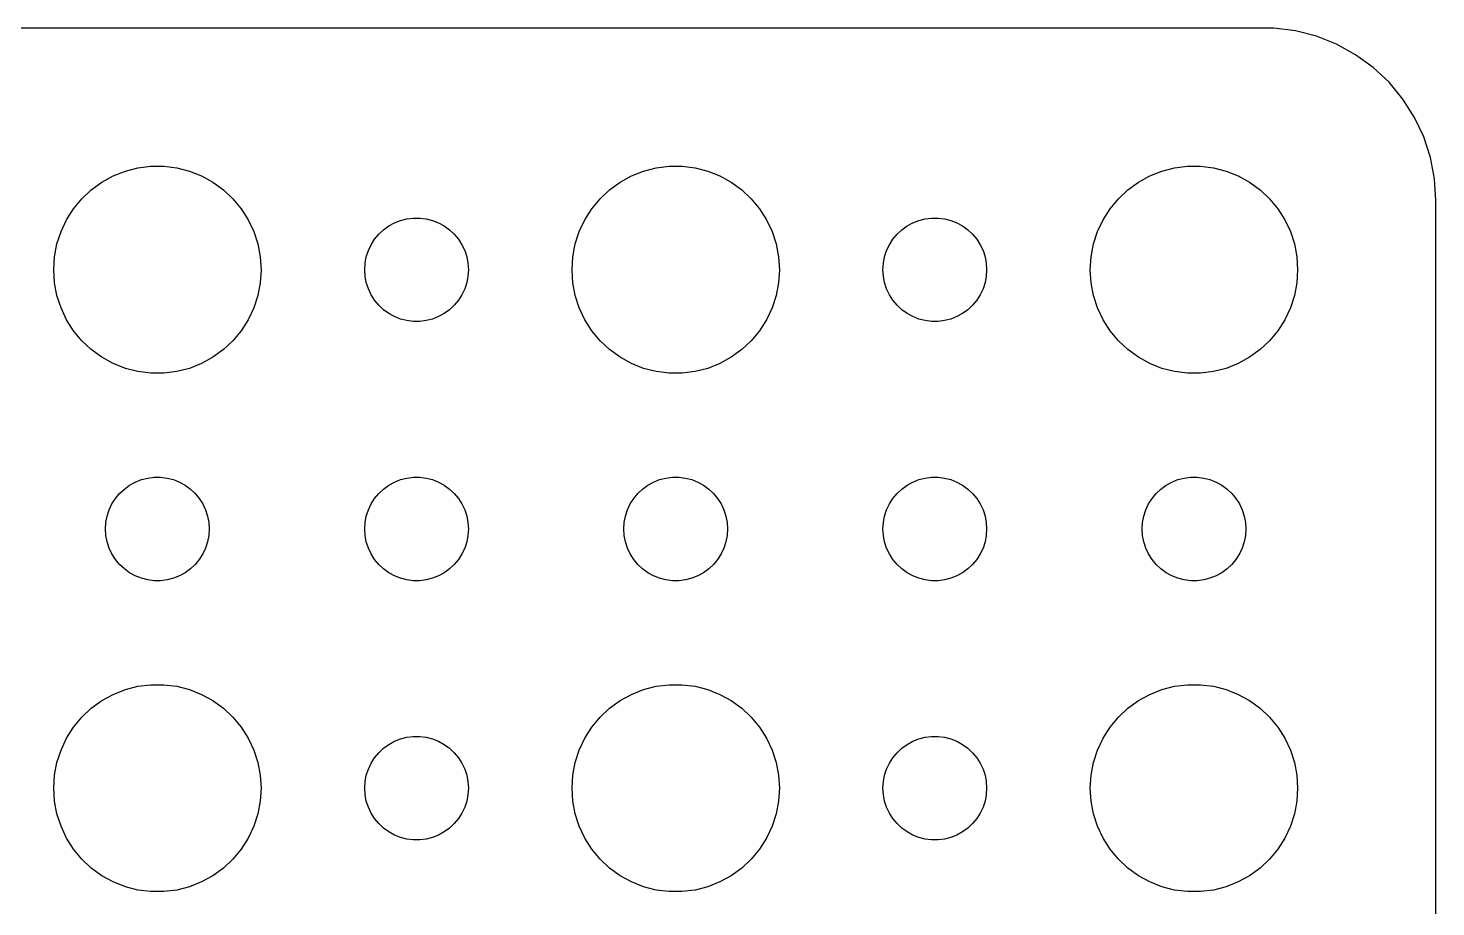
# Model space of a CAD drawing. Header units: metres. Extents: x -37 to 37, y 248 to 508.
# Drawn here: x -3.74 to 37, y 482.57 to 507.99 of the extents above; entities that cross this region are included whole.
import ezdxf

# ---------------------------------------------------------------- set-up
doc = ezdxf.new("R2010")
doc.units = ezdxf.units.M

msp = doc.modelspace()

# ---------------------------------------------------------------- linework, layer by layer
for p, q in [((32.3139, 507.99), (-32.3139, 507.99)), ((32.9369, 507.911), (32.3139, 507.99)), ((33.5451, 507.755), (32.9369, 507.911)), ((34.1289, 507.524), (33.5451, 507.755)), ((34.6791, 507.222), (34.1289, 507.524)), ((35.1871, 506.853), (34.6791, 507.222)), ((35.6448, 506.423), (35.1871, 506.853)), ((36.0451, 505.939), (35.6448, 506.423)), ((36.3815, 505.409), (36.0451, 505.939)), ((36.6489, 504.841), (36.3815, 505.409)), ((36.8429, 504.243), (36.6489, 504.841)), ((-0.56213, 503.947), (-0.18837, 503.994)), ((-0.18837, 503.994), (0.18837, 503.994)), ((0.18837, 503.994), (0.56213, 503.947)), ((14.4379, 503.947), (14.8116, 503.994)), ((14.8116, 503.994), (15.1884, 503.994)), ((15.1884, 503.994), (15.5621, 503.947)), ((29.4379, 503.947), (29.8116, 503.994)), ((29.8116, 503.994), (30.1884, 503.994)), ((30.1884, 503.994), (30.5621, 503.947)), ((36.9606, 503.627), (36.8429, 504.243)), ((-1.60747, 503.533), (-1.27733, 503.714)), ((-1.27733, 503.714), (-0.92705, 503.853)), ((-0.92705, 503.853), (-0.56213, 503.947)), ((0.56213, 503.947), (0.92705, 503.853)), ((0.92705, 503.853), (1.27733, 503.714)), ((1.27733, 503.714), (1.60747, 503.533)), ((13.3925, 503.533), (13.7227, 503.714)), ((13.7227, 503.714), (14.0729, 503.853)), ((14.0729, 503.853), (14.4379, 503.947)), ((15.5621, 503.947), (15.927, 503.853)), ((15.927, 503.853), (16.2773, 503.714)), ((16.2773, 503.714), (16.6075, 503.533)), ((28.3925, 503.533), (28.7227, 503.714)), ((28.7227, 503.714), (29.0729, 503.853)), ((29.0729, 503.853), (29.4379, 503.947)), ((30.5621, 503.947), (30.927, 503.853)), ((30.927, 503.853), (31.2773, 503.714)), ((31.2773, 503.714), (31.6075, 503.533)), ((37, 503), (36.9606, 503.627)), ((-2.1869, 503.054), (-1.91226, 503.312)), ((-1.91226, 503.312), (-1.60747, 503.533)), ((1.60747, 503.533), (1.91226, 503.312)), ((1.91226, 503.312), (2.1869, 503.054)), ((12.8131, 503.054), (13.0877, 503.312)), ((13.0877, 503.312), (13.3925, 503.533)), ((16.6075, 503.533), (16.9123, 503.312)), ((16.9123, 503.312), (17.1869, 503.054)), ((27.8131, 503.054), (28.0877, 503.312)), ((28.0877, 503.312), (28.3925, 503.533)), ((31.6075, 503.533), (31.9123, 503.312)), ((31.9123, 503.312), (32.1869, 503.054)), ((-2.62891, 502.445), (-2.42705, 502.763)), ((-2.42705, 502.763), (-2.1869, 503.054)), ((2.1869, 503.054), (2.42705, 502.763)), ((2.42705, 502.763), (2.62891, 502.445)), ((12.3711, 502.445), (12.5729, 502.763)), ((12.5729, 502.763), (12.8131, 503.054)), ((17.1869, 503.054), (17.427, 502.763)), ((17.427, 502.763), (17.6289, 502.445)), ((27.3711, 502.445), (27.5729, 502.763)), ((27.5729, 502.763), (27.8131, 503.054)), ((32.1869, 503.054), (32.427, 502.763)), ((32.427, 502.763), (32.6289, 502.445)), ((37, 469), (37, 503)), ((-2.78932, 502.104), (-2.62891, 502.445)), ((2.62891, 502.445), (2.78932, 502.104)), ((6.69626, 502.266), (6.86133, 502.357)), ((6.86133, 502.357), (7.03647, 502.427)), ((7.03647, 502.427), (7.21892, 502.473)), ((7.21892, 502.473), (7.40581, 502.497)), ((7.40581, 502.497), (7.59418, 502.497)), ((7.59418, 502.497), (7.78107, 502.473)), ((7.78107, 502.473), (7.96352, 502.427)), ((7.96352, 502.427), (8.13866, 502.357)), ((8.13866, 502.357), (8.30373, 502.266)), ((12.2107, 502.104), (12.3711, 502.445)), ((17.6289, 502.445), (17.7893, 502.104)), ((21.6963, 502.266), (21.8613, 502.357)), ((21.8613, 502.357), (22.0365, 502.427)), ((22.0365, 502.427), (22.2189, 502.473)), ((22.2189, 502.473), (22.4058, 502.497)), ((22.4058, 502.497), (22.5942, 502.497)), ((22.5942, 502.497), (22.7811, 502.473)), ((22.7811, 502.473), (22.9635, 502.427)), ((22.9635, 502.427), (23.1387, 502.357)), ((23.1387, 502.357), (23.3037, 502.266)), ((27.2107, 502.104), (27.3711, 502.445)), ((32.6289, 502.445), (32.7893, 502.104)), ((-2.90575, 501.746), (-2.78932, 502.104)), ((2.78932, 502.104), (2.90575, 501.746)), ((6.28647, 501.882), (6.40654, 502.027)), ((6.40654, 502.027), (6.54385, 502.156)), ((6.54385, 502.156), (6.69626, 502.266)), ((8.30373, 502.266), (8.45613, 502.156)), ((8.45613, 502.156), (8.59344, 502.027)), ((8.59344, 502.027), (8.71352, 501.882)), ((12.0942, 501.746), (12.2107, 502.104)), ((17.7893, 502.104), (17.9057, 501.746)), ((21.2865, 501.882), (21.4065, 502.027)), ((21.4065, 502.027), (21.5439, 502.156)), ((21.5439, 502.156), (21.6963, 502.266)), ((23.3037, 502.266), (23.4561, 502.156)), ((23.4561, 502.156), (23.5934, 502.027)), ((23.5934, 502.027), (23.7135, 501.882)), ((27.0942, 501.746), (27.2107, 502.104)), ((32.7893, 502.104), (32.9057, 501.746)), ((-2.97633, 501.376), (-2.90575, 501.746)), ((2.90575, 501.746), (2.97633, 501.376)), ((6.04712, 501.373), (6.10533, 501.552)), ((6.10533, 501.552), (6.18553, 501.723)), ((6.18553, 501.723), (6.28647, 501.882)), ((8.71352, 501.882), (8.81445, 501.723)), ((8.81445, 501.723), (8.89465, 501.552)), ((8.89465, 501.552), (8.95287, 501.373)), ((12.0237, 501.376), (12.0942, 501.746)), ((17.9057, 501.746), (17.9763, 501.376)), ((21.0471, 501.373), (21.1053, 501.552)), ((21.1053, 501.552), (21.1855, 501.723)), ((21.1855, 501.723), (21.2865, 501.882)), ((23.7135, 501.882), (23.8145, 501.723)), ((23.8145, 501.723), (23.8947, 501.552)), ((23.8947, 501.552), (23.9529, 501.373)), ((27.0237, 501.376), (27.0942, 501.746)), ((32.9057, 501.746), (32.9763, 501.376)), ((-3, 501), (-2.97633, 501.376)), ((2.97633, 501.376), (3, 501)), ((6, 501), (6.01183, 501.188)), ((6.01183, 501.188), (6.04712, 501.373)), ((8.95287, 501.373), (8.98816, 501.188)), ((8.98816, 501.188), (9, 501)), ((12, 501), (12.0237, 501.376)), ((17.9763, 501.376), (18, 501)), ((21, 501), (21.0118, 501.188)), ((21.0118, 501.188), (21.0471, 501.373)), ((23.9529, 501.373), (23.9882, 501.188)), ((23.9882, 501.188), (24, 501)), ((27, 501), (27.0237, 501.376)), ((32.9763, 501.376), (33, 501)), ((-2.97633, 500.624), (-3, 501)), ((3, 501), (2.97633, 500.624)), ((6.01183, 500.812), (6, 501)), ((6.04712, 500.627), (6.01183, 500.812)), ((8.98816, 500.812), (8.95287, 500.627)), ((9, 501), (8.98816, 500.812)), ((12.0237, 500.624), (12, 501)), ((18, 501), (17.9763, 500.624)), ((21.0118, 500.812), (21, 501)), ((21.0471, 500.627), (21.0118, 500.812)), ((23.9882, 500.812), (23.9529, 500.627)), ((24, 501), (23.9882, 500.812)), ((27.0237, 500.624), (27, 501)), ((33, 501), (32.9763, 500.624)), ((-2.90575, 500.254), (-2.97633, 500.624)), ((2.97633, 500.624), (2.90575, 500.254)), ((6.10533, 500.448), (6.04712, 500.627)), ((6.18553, 500.277), (6.10533, 500.448)), ((8.89465, 500.448), (8.81445, 500.277)), ((8.95287, 500.627), (8.89465, 500.448)), ((12.0942, 500.254), (12.0237, 500.624)), ((17.9763, 500.624), (17.9057, 500.254)), ((21.1053, 500.448), (21.0471, 500.627)), ((21.1855, 500.277), (21.1053, 500.448)), ((23.8947, 500.448), (23.8145, 500.277)), ((23.9529, 500.627), (23.8947, 500.448)), ((27.0942, 500.254), (27.0237, 500.624)), ((32.9763, 500.624), (32.9057, 500.254)), ((-2.78932, 499.896), (-2.90575, 500.254)), ((-2.62891, 499.555), (-2.78932, 499.896)), ((2.78932, 499.896), (2.62891, 499.555)), ((2.90575, 500.254), (2.78932, 499.896)), ((6.28647, 500.118), (6.18553, 500.277)), ((6.40654, 499.973), (6.28647, 500.118)), ((6.54385, 499.844), (6.40654, 499.973)), ((8.59344, 499.973), (8.45613, 499.844)), ((8.71352, 500.118), (8.59344, 499.973)), ((8.81445, 500.277), (8.71352, 500.118)), ((12.2107, 499.896), (12.0942, 500.254)), ((12.3711, 499.555), (12.2107, 499.896)), ((17.7893, 499.896), (17.6289, 499.555)), ((17.9057, 500.254), (17.7893, 499.896)), ((21.2865, 500.118), (21.1855, 500.277)), ((21.4065, 499.973), (21.2865, 500.118)), ((21.5439, 499.844), (21.4065, 499.973)), ((23.5934, 499.973), (23.4561, 499.844)), ((23.7135, 500.118), (23.5934, 499.973)), ((23.8145, 500.277), (23.7135, 500.118)), ((27.2107, 499.896), (27.0942, 500.254)), ((27.3711, 499.555), (27.2107, 499.896)), ((32.7893, 499.896), (32.6289, 499.555)), ((32.9057, 500.254), (32.7893, 499.896)), ((-2.42705, 499.237), (-2.62891, 499.555)), ((2.62891, 499.555), (2.42705, 499.237)), ((6.69626, 499.734), (6.54385, 499.844)), ((6.86133, 499.643), (6.69626, 499.734)), ((7.03647, 499.573), (6.86133, 499.643)), ((7.21892, 499.527), (7.03647, 499.573)), ((7.40581, 499.503), (7.21892, 499.527)), ((7.59418, 499.503), (7.40581, 499.503)), ((7.78107, 499.527), (7.59418, 499.503)), ((7.96352, 499.573), (7.78107, 499.527)), ((8.13866, 499.643), (7.96352, 499.573)), ((8.30373, 499.734), (8.13866, 499.643)), ((8.45613, 499.844), (8.30373, 499.734)), ((12.5729, 499.237), (12.3711, 499.555)), ((17.6289, 499.555), (17.427, 499.237)), ((21.6963, 499.734), (21.5439, 499.844)), ((21.8613, 499.643), (21.6963, 499.734)), ((22.0365, 499.573), (21.8613, 499.643)), ((22.2189, 499.527), (22.0365, 499.573)), ((22.4058, 499.503), (22.2189, 499.527)), ((22.5942, 499.503), (22.4058, 499.503)), ((22.7811, 499.527), (22.5942, 499.503)), ((22.9635, 499.573), (22.7811, 499.527)), ((23.1387, 499.643), (22.9635, 499.573)), ((23.3037, 499.734), (23.1387, 499.643)), ((23.4561, 499.844), (23.3037, 499.734)), ((27.5729, 499.237), (27.3711, 499.555)), ((32.6289, 499.555), (32.427, 499.237)), ((-2.1869, 498.946), (-2.42705, 499.237)), ((2.42705, 499.237), (2.1869, 498.946)), ((12.8131, 498.946), (12.5729, 499.237)), ((17.427, 499.237), (17.1869, 498.946)), ((27.8131, 498.946), (27.5729, 499.237)), ((32.427, 499.237), (32.1869, 498.946)), ((-1.91226, 498.688), (-2.1869, 498.946)), ((-1.60747, 498.467), (-1.91226, 498.688)), ((1.91226, 498.688), (1.60747, 498.467)), ((2.1869, 498.946), (1.91226, 498.688)), ((13.0877, 498.688), (12.8131, 498.946)), ((13.3925, 498.467), (13.0877, 498.688)), ((16.9123, 498.688), (16.6075, 498.467)), ((17.1869, 498.946), (16.9123, 498.688)), ((28.0877, 498.688), (27.8131, 498.946)), ((28.3925, 498.467), (28.0877, 498.688)), ((31.9123, 498.688), (31.6075, 498.467)), ((32.1869, 498.946), (31.9123, 498.688)), ((-1.27733, 498.286), (-1.60747, 498.467)), ((-0.92705, 498.147), (-1.27733, 498.286)), ((1.27733, 498.286), (0.92705, 498.147)), ((1.60747, 498.467), (1.27733, 498.286)), ((13.7227, 498.286), (13.3925, 498.467)), ((14.0729, 498.147), (13.7227, 498.286)), ((16.2773, 498.286), (15.927, 498.147)), ((16.6075, 498.467), (16.2773, 498.286)), ((28.7227, 498.286), (28.3925, 498.467)), ((29.0729, 498.147), (28.7227, 498.286)), ((31.2773, 498.286), (30.927, 498.147)), ((31.6075, 498.467), (31.2773, 498.286)), ((-0.56213, 498.053), (-0.92705, 498.147)), ((-0.18837, 498.006), (-0.56213, 498.053)), ((0.18837, 498.006), (-0.18837, 498.006)), ((0.56213, 498.053), (0.18837, 498.006)), ((0.92705, 498.147), (0.56213, 498.053)), ((14.4379, 498.053), (14.0729, 498.147)), ((14.8116, 498.006), (14.4379, 498.053)), ((15.1884, 498.006), (14.8116, 498.006)), ((15.5621, 498.053), (15.1884, 498.006)), ((15.927, 498.147), (15.5621, 498.053)), ((29.4379, 498.053), (29.0729, 498.147)), ((29.8116, 498.006), (29.4379, 498.053)), ((30.1884, 498.006), (29.8116, 498.006)), ((30.5621, 498.053), (30.1884, 498.006)), ((30.927, 498.147), (30.5621, 498.053)), ((-0.28107, 494.973), (-0.09418, 494.997)), ((-0.09418, 494.997), (0.09418, 494.997)), ((0.09418, 494.997), (0.28107, 494.973)), ((7.21892, 494.973), (7.40581, 494.997)), ((7.40581, 494.997), (7.59418, 494.997)), ((7.59418, 494.997), (7.78107, 494.973)), ((14.7189, 494.973), (14.9058, 494.997)), ((14.9058, 494.997), (15.0942, 494.997)), ((15.0942, 494.997), (15.2811, 494.973)), ((22.2189, 494.973), (22.4058, 494.997)), ((22.4058, 494.997), (22.5942, 494.997)), ((22.5942, 494.997), (22.7811, 494.973)), ((29.7189, 494.973), (29.9058, 494.997)), ((29.9058, 494.997), (30.0942, 494.997)), ((30.0942, 494.997), (30.2811, 494.973)), ((-1.09344, 494.527), (-0.95613, 494.656)), ((-0.95613, 494.656), (-0.80373, 494.766)), ((-0.80373, 494.766), (-0.63866, 494.857)), ((-0.63866, 494.857), (-0.46352, 494.927)), ((-0.46352, 494.927), (-0.28107, 494.973)), ((0.28107, 494.973), (0.46352, 494.927)), ((0.46352, 494.927), (0.63866, 494.857)), ((0.63866, 494.857), (0.80373, 494.766)), ((0.80373, 494.766), (0.95613, 494.656)), ((0.95613, 494.656), (1.09344, 494.527)), ((6.40654, 494.527), (6.54385, 494.656)), ((6.54385, 494.656), (6.69626, 494.766)), ((6.69626, 494.766), (6.86133, 494.857)), ((6.86133, 494.857), (7.03647, 494.927)), ((7.03647, 494.927), (7.21892, 494.973)), ((7.78107, 494.973), (7.96352, 494.927)), ((7.96352, 494.927), (8.13866, 494.857)), ((8.13866, 494.857), (8.30373, 494.766)), ((8.30373, 494.766), (8.45613, 494.656)), ((8.45613, 494.656), (8.59344, 494.527)), ((13.9065, 494.527), (14.0439, 494.656)), ((14.0439, 494.656), (14.1963, 494.766)), ((14.1963, 494.766), (14.3613, 494.857)), ((14.3613, 494.857), (14.5365, 494.927)), ((14.5365, 494.927), (14.7189, 494.973)), ((15.2811, 494.973), (15.4635, 494.927)), ((15.4635, 494.927), (15.6387, 494.857)), ((15.6387, 494.857), (15.8037, 494.766)), ((15.8037, 494.766), (15.9561, 494.656)), ((15.9561, 494.656), (16.0934, 494.527)), ((21.4065, 494.527), (21.5439, 494.656)), ((21.5439, 494.656), (21.6963, 494.766)), ((21.6963, 494.766), (21.8613, 494.857)), ((21.8613, 494.857), (22.0365, 494.927)), ((22.0365, 494.927), (22.2189, 494.973)), ((22.7811, 494.973), (22.9635, 494.927)), ((22.9635, 494.927), (23.1387, 494.857)), ((23.1387, 494.857), (23.3037, 494.766)), ((23.3037, 494.766), (23.4561, 494.656)), ((23.4561, 494.656), (23.5934, 494.527)), ((28.9065, 494.527), (29.0439, 494.656)), ((29.0439, 494.656), (29.1963, 494.766)), ((29.1963, 494.766), (29.3613, 494.857)), ((29.3613, 494.857), (29.5365, 494.927)), ((29.5365, 494.927), (29.7189, 494.973)), ((30.2811, 494.973), (30.4635, 494.927)), ((30.4635, 494.927), (30.6387, 494.857)), ((30.6387, 494.857), (30.8037, 494.766)), ((30.8037, 494.766), (30.9561, 494.656)), ((30.9561, 494.656), (31.0934, 494.527)), ((-1.39465, 494.052), (-1.31445, 494.223)), ((-1.31445, 494.223), (-1.21352, 494.382)), ((-1.21352, 494.382), (-1.09344, 494.527)), ((1.09344, 494.527), (1.21352, 494.382)), ((1.21352, 494.382), (1.31445, 494.223)), ((1.31445, 494.223), (1.39465, 494.052)), ((6.10533, 494.052), (6.18553, 494.223)), ((6.18553, 494.223), (6.28647, 494.382)), ((6.28647, 494.382), (6.40654, 494.527)), ((8.59344, 494.527), (8.71352, 494.382)), ((8.71352, 494.382), (8.81445, 494.223)), ((8.81445, 494.223), (8.89465, 494.052)), ((13.6053, 494.052), (13.6855, 494.223)), ((13.6855, 494.223), (13.7865, 494.382)), ((13.7865, 494.382), (13.9065, 494.527)), ((16.0934, 494.527), (16.2135, 494.382)), ((16.2135, 494.382), (16.3145, 494.223)), ((16.3145, 494.223), (16.3947, 494.052)), ((21.1053, 494.052), (21.1855, 494.223)), ((21.1855, 494.223), (21.2865, 494.382)), ((21.2865, 494.382), (21.4065, 494.527)), ((23.5934, 494.527), (23.7135, 494.382)), ((23.7135, 494.382), (23.8145, 494.223)), ((23.8145, 494.223), (23.8947, 494.052)), ((28.6053, 494.052), (28.6855, 494.223)), ((28.6855, 494.223), (28.7865, 494.382)), ((28.7865, 494.382), (28.9065, 494.527)), ((31.0934, 494.527), (31.2135, 494.382)), ((31.2135, 494.382), (31.3145, 494.223)), ((31.3145, 494.223), (31.3947, 494.052)), ((-1.48816, 493.688), (-1.45287, 493.873)), ((-1.45287, 493.873), (-1.39465, 494.052)), ((1.39465, 494.052), (1.45287, 493.873)), ((1.45287, 493.873), (1.48816, 493.688)), ((6.01183, 493.688), (6.04712, 493.873)), ((6.04712, 493.873), (6.10533, 494.052)), ((8.89465, 494.052), (8.95287, 493.873)), ((8.95287, 493.873), (8.98816, 493.688)), ((13.5118, 493.688), (13.5471, 493.873)), ((13.5471, 493.873), (13.6053, 494.052)), ((16.3947, 494.052), (16.4529, 493.873)), ((16.4529, 493.873), (16.4882, 493.688)), ((21.0118, 493.688), (21.0471, 493.873)), ((21.0471, 493.873), (21.1053, 494.052)), ((23.8947, 494.052), (23.9529, 493.873)), ((23.9529, 493.873), (23.9882, 493.688)), ((28.5118, 493.688), (28.5471, 493.873)), ((28.5471, 493.873), (28.6053, 494.052)), ((31.3947, 494.052), (31.4529, 493.873)), ((31.4529, 493.873), (31.4882, 493.688)), ((-1.5, 493.5), (-1.48816, 493.688)), ((-1.48816, 493.312), (-1.5, 493.5)), ((1.48816, 493.688), (1.5, 493.5)), ((1.5, 493.5), (1.48816, 493.312)), ((6, 493.5), (6.01183, 493.688)), ((6.01183, 493.312), (6, 493.5)), ((8.98816, 493.688), (9, 493.5)), ((9, 493.5), (8.98816, 493.312)), ((13.5, 493.5), (13.5118, 493.688)), ((13.5118, 493.312), (13.5, 493.5)), ((16.4882, 493.688), (16.5, 493.5)), ((16.5, 493.5), (16.4882, 493.312)), ((21, 493.5), (21.0118, 493.688)), ((21.0118, 493.312), (21, 493.5)), ((23.9882, 493.688), (24, 493.5)), ((24, 493.5), (23.9882, 493.312)), ((28.5, 493.5), (28.5118, 493.688)), ((28.5118, 493.312), (28.5, 493.5)), ((31.4882, 493.688), (31.5, 493.5)), ((31.5, 493.5), (31.4882, 493.312)), ((-1.45287, 493.127), (-1.48816, 493.312)), ((-1.39465, 492.948), (-1.45287, 493.127)), ((1.45287, 493.127), (1.39465, 492.948)), ((1.48816, 493.312), (1.45287, 493.127)), ((6.04712, 493.127), (6.01183, 493.312)), ((6.10533, 492.948), (6.04712, 493.127)), ((8.95287, 493.127), (8.89465, 492.948)), ((8.98816, 493.312), (8.95287, 493.127)), ((13.5471, 493.127), (13.5118, 493.312)), ((13.6053, 492.948), (13.5471, 493.127)), ((16.4529, 493.127), (16.3947, 492.948)), ((16.4882, 493.312), (16.4529, 493.127)), ((21.0471, 493.127), (21.0118, 493.312)), ((21.1053, 492.948), (21.0471, 493.127)), ((23.9529, 493.127), (23.8947, 492.948)), ((23.9882, 493.312), (23.9529, 493.127)), ((28.5471, 493.127), (28.5118, 493.312)), ((28.6053, 492.948), (28.5471, 493.127)), ((31.4529, 493.127), (31.3947, 492.948)), ((31.4882, 493.312), (31.4529, 493.127)), ((-1.31445, 492.777), (-1.39465, 492.948)), ((-1.21352, 492.618), (-1.31445, 492.777)), ((-1.09344, 492.473), (-1.21352, 492.618)), ((1.21352, 492.618), (1.09344, 492.473)), ((1.31445, 492.777), (1.21352, 492.618)), ((1.39465, 492.948), (1.31445, 492.777)), ((6.18553, 492.777), (6.10533, 492.948)), ((6.28647, 492.618), (6.18553, 492.777)), ((6.40654, 492.473), (6.28647, 492.618)), ((8.71352, 492.618), (8.59344, 492.473)), ((8.81445, 492.777), (8.71352, 492.618)), ((8.89465, 492.948), (8.81445, 492.777)), ((13.6855, 492.777), (13.6053, 492.948)), ((13.7865, 492.618), (13.6855, 492.777)), ((13.9065, 492.473), (13.7865, 492.618)), ((16.2135, 492.618), (16.0934, 492.473)), ((16.3145, 492.777), (16.2135, 492.618)), ((16.3947, 492.948), (16.3145, 492.777)), ((21.1855, 492.777), (21.1053, 492.948)), ((21.2865, 492.618), (21.1855, 492.777)), ((21.4065, 492.473), (21.2865, 492.618)), ((23.7135, 492.618), (23.5934, 492.473)), ((23.8145, 492.777), (23.7135, 492.618)), ((23.8947, 492.948), (23.8145, 492.777)), ((28.6855, 492.777), (28.6053, 492.948)), ((28.7865, 492.618), (28.6855, 492.777)), ((28.9065, 492.473), (28.7865, 492.618)), ((31.2135, 492.618), (31.0934, 492.473)), ((31.3145, 492.777), (31.2135, 492.618)), ((31.3947, 492.948), (31.3145, 492.777)), ((-0.95613, 492.344), (-1.09344, 492.473)), ((-0.80373, 492.234), (-0.95613, 492.344)), ((-0.63866, 492.143), (-0.80373, 492.234)), ((-0.46352, 492.073), (-0.63866, 492.143)), ((0.63866, 492.143), (0.46352, 492.073)), ((0.80373, 492.234), (0.63866, 492.143)), ((0.95613, 492.344), (0.80373, 492.234)), ((1.09344, 492.473), (0.95613, 492.344)), ((6.54385, 492.344), (6.40654, 492.473)), ((6.69626, 492.234), (6.54385, 492.344)), ((6.86133, 492.143), (6.69626, 492.234)), ((7.03647, 492.073), (6.86133, 492.143)), ((8.13866, 492.143), (7.96352, 492.073)), ((8.30373, 492.234), (8.13866, 492.143)), ((8.45613, 492.344), (8.30373, 492.234)), ((8.59344, 492.473), (8.45613, 492.344)), ((14.0439, 492.344), (13.9065, 492.473)), ((14.1963, 492.234), (14.0439, 492.344)), ((14.3613, 492.143), (14.1963, 492.234)), ((14.5365, 492.073), (14.3613, 492.143)), ((15.6387, 492.143), (15.4635, 492.073)), ((15.8037, 492.234), (15.6387, 492.143)), ((15.9561, 492.344), (15.8037, 492.234)), ((16.0934, 492.473), (15.9561, 492.344)), ((21.5439, 492.344), (21.4065, 492.473)), ((21.6963, 492.234), (21.5439, 492.344)), ((21.8613, 492.143), (21.6963, 492.234)), ((22.0365, 492.073), (21.8613, 492.143)), ((23.1387, 492.143), (22.9635, 492.073)), ((23.3037, 492.234), (23.1387, 492.143)), ((23.4561, 492.344), (23.3037, 492.234)), ((23.5934, 492.473), (23.4561, 492.344)), ((29.0439, 492.344), (28.9065, 492.473)), ((29.1963, 492.234), (29.0439, 492.344)), ((29.3613, 492.143), (29.1963, 492.234)), ((29.5365, 492.073), (29.3613, 492.143)), ((30.6387, 492.143), (30.4635, 492.073)), ((30.8037, 492.234), (30.6387, 492.143)), ((30.9561, 492.344), (30.8037, 492.234)), ((31.0934, 492.473), (30.9561, 492.344)), ((-0.28107, 492.027), (-0.46352, 492.073)), ((-0.09418, 492.003), (-0.28107, 492.027)), ((0.09418, 492.003), (-0.09418, 492.003)), ((0.28107, 492.027), (0.09418, 492.003)), ((0.46352, 492.073), (0.28107, 492.027)), ((7.21892, 492.027), (7.03647, 492.073)), ((7.40581, 492.003), (7.21892, 492.027)), ((7.59418, 492.003), (7.40581, 492.003)), ((7.78107, 492.027), (7.59418, 492.003)), ((7.96352, 492.073), (7.78107, 492.027)), ((14.7189, 492.027), (14.5365, 492.073)), ((14.9058, 492.003), (14.7189, 492.027)), ((15.0942, 492.003), (14.9058, 492.003)), ((15.2811, 492.027), (15.0942, 492.003)), ((15.4635, 492.073), (15.2811, 492.027)), ((22.2189, 492.027), (22.0365, 492.073)), ((22.4058, 492.003), (22.2189, 492.027)), ((22.5942, 492.003), (22.4058, 492.003)), ((22.7811, 492.027), (22.5942, 492.003)), ((22.9635, 492.073), (22.7811, 492.027)), ((29.7189, 492.027), (29.5365, 492.073)), ((29.9058, 492.003), (29.7189, 492.027)), ((30.0942, 492.003), (29.9058, 492.003)), ((30.2811, 492.027), (30.0942, 492.003)), ((30.4635, 492.073), (30.2811, 492.027)), ((-0.92705, 488.853), (-0.56213, 488.947)), ((-0.56213, 488.947), (-0.18837, 488.994)), ((-0.18837, 488.994), (0.18837, 488.994)), ((0.18837, 488.994), (0.56213, 488.947)), ((0.56213, 488.947), (0.92705, 488.853)), ((14.0729, 488.853), (14.4379, 488.947)), ((14.4379, 488.947), (14.8116, 488.994)), ((14.8116, 488.994), (15.1884, 488.994)), ((15.1884, 488.994), (15.5621, 488.947)), ((15.5621, 488.947), (15.927, 488.853)), ((29.0729, 488.853), (29.4379, 488.947)), ((29.4379, 488.947), (29.8116, 488.994)), ((29.8116, 488.994), (30.1884, 488.994)), ((30.1884, 488.994), (30.5621, 488.947)), ((30.5621, 488.947), (30.927, 488.853)), ((-1.91226, 488.312), (-1.60747, 488.533)), ((-1.60747, 488.533), (-1.27733, 488.714)), ((-1.27733, 488.714), (-0.92705, 488.853)), ((0.92705, 488.853), (1.27733, 488.714)), ((1.27733, 488.714), (1.60747, 488.533)), ((1.60747, 488.533), (1.91226, 488.312)), ((13.0877, 488.312), (13.3925, 488.533)), ((13.3925, 488.533), (13.7227, 488.714)), ((13.7227, 488.714), (14.0729, 488.853)), ((15.927, 488.853), (16.2773, 488.714)), ((16.2773, 488.714), (16.6075, 488.533)), ((16.6075, 488.533), (16.9123, 488.312)), ((28.0877, 488.312), (28.3925, 488.533)), ((28.3925, 488.533), (28.7227, 488.714)), ((28.7227, 488.714), (29.0729, 488.853)), ((30.927, 488.853), (31.2773, 488.714)), ((31.2773, 488.714), (31.6075, 488.533)), ((31.6075, 488.533), (31.9123, 488.312)), ((-2.1869, 488.054), (-1.91226, 488.312)), ((1.91226, 488.312), (2.1869, 488.054)), ((12.8131, 488.054), (13.0877, 488.312)), ((16.9123, 488.312), (17.1869, 488.054)), ((27.8131, 488.054), (28.0877, 488.312)), ((31.9123, 488.312), (32.1869, 488.054)), ((-2.62891, 487.445), (-2.42705, 487.763)), ((-2.42705, 487.763), (-2.1869, 488.054)), ((2.1869, 488.054), (2.42705, 487.763)), ((2.42705, 487.763), (2.62891, 487.445)), ((12.3711, 487.445), (12.5729, 487.763)), ((12.5729, 487.763), (12.8131, 488.054)), ((17.1869, 488.054), (17.427, 487.763)), ((17.427, 487.763), (17.6289, 487.445)), ((27.3711, 487.445), (27.5729, 487.763)), ((27.5729, 487.763), (27.8131, 488.054)), ((32.1869, 488.054), (32.427, 487.763)), ((32.427, 487.763), (32.6289, 487.445)), ((-2.78932, 487.104), (-2.62891, 487.445)), ((2.62891, 487.445), (2.78932, 487.104)), ((6.54385, 487.156), (6.69626, 487.266)), ((6.69626, 487.266), (6.86133, 487.357)), ((6.86133, 487.357), (7.03647, 487.427)), ((7.03647, 487.427), (7.21892, 487.473)), ((7.21892, 487.473), (7.40581, 487.497)), ((7.40581, 487.497), (7.59418, 487.497)), ((7.59418, 487.497), (7.78107, 487.473)), ((7.78107, 487.473), (7.96352, 487.427)), ((7.96352, 487.427), (8.13866, 487.357)), ((8.13866, 487.357), (8.30373, 487.266)), ((8.30373, 487.266), (8.45613, 487.156)), ((12.2107, 487.104), (12.3711, 487.445)), ((17.6289, 487.445), (17.7893, 487.104)), ((21.5439, 487.156), (21.6963, 487.266)), ((21.6963, 487.266), (21.8613, 487.357)), ((21.8613, 487.357), (22.0365, 487.427)), ((22.0365, 487.427), (22.2189, 487.473)), ((22.2189, 487.473), (22.4058, 487.497)), ((22.4058, 487.497), (22.5942, 487.497)), ((22.5942, 487.497), (22.7811, 487.473)), ((22.7811, 487.473), (22.9635, 487.427)), ((22.9635, 487.427), (23.1387, 487.357)), ((23.1387, 487.357), (23.3037, 487.266)), ((23.3037, 487.266), (23.4561, 487.156)), ((27.2107, 487.104), (27.3711, 487.445)), ((32.6289, 487.445), (32.7893, 487.104)), ((-2.90575, 486.746), (-2.78932, 487.104)), ((2.78932, 487.104), (2.90575, 486.746)), ((6.18553, 486.723), (6.28647, 486.882)), ((6.28647, 486.882), (6.40654, 487.027)), ((6.40654, 487.027), (6.54385, 487.156)), ((8.45613, 487.156), (8.59344, 487.027)), ((8.59344, 487.027), (8.71352, 486.882)), ((8.71352, 486.882), (8.81445, 486.723)), ((12.0942, 486.746), (12.2107, 487.104)), ((17.7893, 487.104), (17.9057, 486.746)), ((21.1855, 486.723), (21.2865, 486.882)), ((21.2865, 486.882), (21.4065, 487.027)), ((21.4065, 487.027), (21.5439, 487.156)), ((23.4561, 487.156), (23.5934, 487.027)), ((23.5934, 487.027), (23.7135, 486.882)), ((23.7135, 486.882), (23.8145, 486.723)), ((27.0942, 486.746), (27.2107, 487.104)), ((32.7893, 487.104), (32.9057, 486.746)), ((-2.97633, 486.376), (-2.90575, 486.746)), ((2.90575, 486.746), (2.97633, 486.376)), ((6.04712, 486.373), (6.10533, 486.552)), ((6.10533, 486.552), (6.18553, 486.723)), ((8.81445, 486.723), (8.89465, 486.552)), ((8.89465, 486.552), (8.95287, 486.373)), ((12.0237, 486.376), (12.0942, 486.746)), ((17.9057, 486.746), (17.9763, 486.376)), ((21.0471, 486.373), (21.1053, 486.552)), ((21.1053, 486.552), (21.1855, 486.723)), ((23.8145, 486.723), (23.8947, 486.552)), ((23.8947, 486.552), (23.9529, 486.373)), ((27.0237, 486.376), (27.0942, 486.746)), ((32.9057, 486.746), (32.9763, 486.376)), ((-3, 486), (-2.97633, 486.376)), ((2.97633, 486.376), (3, 486)), ((6, 486), (6.01183, 486.188)), ((6.01183, 486.188), (6.04712, 486.373)), ((8.95287, 486.373), (8.98816, 486.188)), ((8.98816, 486.188), (9, 486)), ((12, 486), (12.0237, 486.376)), ((17.9763, 486.376), (18, 486)), ((21, 486), (21.0118, 486.188)), ((21.0118, 486.188), (21.0471, 486.373)), ((23.9529, 486.373), (23.9882, 486.188)), ((23.9882, 486.188), (24, 486)), ((27, 486), (27.0237, 486.376)), ((32.9763, 486.376), (33, 486)), ((-2.97633, 485.624), (-3, 486)), ((-2.90575, 485.254), (-2.97633, 485.624)), ((2.97633, 485.624), (2.90575, 485.254)), ((3, 486), (2.97633, 485.624)), ((6.01183, 485.812), (6, 486)), ((6.04712, 485.627), (6.01183, 485.812)), ((6.10533, 485.448), (6.04712, 485.627)), ((8.95287, 485.627), (8.89465, 485.448)), ((8.98816, 485.812), (8.95287, 485.627)), ((9, 486), (8.98816, 485.812)), ((12.0237, 485.624), (12, 486)), ((12.0942, 485.254), (12.0237, 485.624)), ((17.9763, 485.624), (17.9057, 485.254)), ((18, 486), (17.9763, 485.624)), ((21.0118, 485.812), (21, 486)), ((21.0471, 485.627), (21.0118, 485.812)), ((21.1053, 485.448), (21.0471, 485.627)), ((23.9529, 485.627), (23.8947, 485.448)), ((23.9882, 485.812), (23.9529, 485.627)), ((24, 486), (23.9882, 485.812)), ((27.0237, 485.624), (27, 486)), ((27.0942, 485.254), (27.0237, 485.624)), ((32.9763, 485.624), (32.9057, 485.254)), ((33, 486), (32.9763, 485.624)), ((-2.78932, 484.896), (-2.90575, 485.254)), ((2.90575, 485.254), (2.78932, 484.896)), ((6.18553, 485.277), (6.10533, 485.448)), ((6.28647, 485.118), (6.18553, 485.277)), ((8.81445, 485.277), (8.71352, 485.118)), ((8.89465, 485.448), (8.81445, 485.277)), ((12.2107, 484.896), (12.0942, 485.254)), ((17.9057, 485.254), (17.7893, 484.896)), ((21.1855, 485.277), (21.1053, 485.448)), ((21.2865, 485.118), (21.1855, 485.277)), ((23.8145, 485.277), (23.7135, 485.118)), ((23.8947, 485.448), (23.8145, 485.277)), ((27.2107, 484.896), (27.0942, 485.254)), ((32.9057, 485.254), (32.7893, 484.896)), ((-2.62891, 484.555), (-2.78932, 484.896)), ((2.78932, 484.896), (2.62891, 484.555)), ((6.40654, 484.973), (6.28647, 485.118)), ((6.54385, 484.844), (6.40654, 484.973)), ((6.69626, 484.734), (6.54385, 484.844)), ((8.45613, 484.844), (8.30373, 484.734)), ((8.59344, 484.973), (8.45613, 484.844)), ((8.71352, 485.118), (8.59344, 484.973)), ((12.3711, 484.555), (12.2107, 484.896)), ((17.7893, 484.896), (17.6289, 484.555)), ((21.4065, 484.973), (21.2865, 485.118)), ((21.5439, 484.844), (21.4065, 484.973)), ((21.6963, 484.734), (21.5439, 484.844)), ((23.4561, 484.844), (23.3037, 484.734)), ((23.5934, 484.973), (23.4561, 484.844)), ((23.7135, 485.118), (23.5934, 484.973)), ((27.3711, 484.555), (27.2107, 484.896)), ((32.7893, 484.896), (32.6289, 484.555)), ((-2.42705, 484.237), (-2.62891, 484.555)), ((2.62891, 484.555), (2.42705, 484.237)), ((6.86133, 484.643), (6.69626, 484.734)), ((7.03647, 484.573), (6.86133, 484.643)), ((7.21892, 484.527), (7.03647, 484.573)), ((7.40581, 484.503), (7.21892, 484.527)), ((7.59418, 484.503), (7.40581, 484.503)), ((7.78107, 484.527), (7.59418, 484.503)), ((7.96352, 484.573), (7.78107, 484.527)), ((8.13866, 484.643), (7.96352, 484.573)), ((8.30373, 484.734), (8.13866, 484.643)), ((12.5729, 484.237), (12.3711, 484.555)), ((17.6289, 484.555), (17.427, 484.237)), ((21.8613, 484.643), (21.6963, 484.734)), ((22.0365, 484.573), (21.8613, 484.643)), ((22.2189, 484.527), (22.0365, 484.573)), ((22.4058, 484.503), (22.2189, 484.527)), ((22.5942, 484.503), (22.4058, 484.503)), ((22.7811, 484.527), (22.5942, 484.503)), ((22.9635, 484.573), (22.7811, 484.527)), ((23.1387, 484.643), (22.9635, 484.573)), ((23.3037, 484.734), (23.1387, 484.643)), ((27.5729, 484.237), (27.3711, 484.555)), ((32.6289, 484.555), (32.427, 484.237)), ((-2.1869, 483.946), (-2.42705, 484.237)), ((2.42705, 484.237), (2.1869, 483.946)), ((12.8131, 483.946), (12.5729, 484.237)), ((17.427, 484.237), (17.1869, 483.946)), ((27.8131, 483.946), (27.5729, 484.237)), ((32.427, 484.237), (32.1869, 483.946)), ((-1.91226, 483.688), (-2.1869, 483.946)), ((-1.60747, 483.467), (-1.91226, 483.688)), ((1.91226, 483.688), (1.60747, 483.467)), ((2.1869, 483.946), (1.91226, 483.688)), ((13.0877, 483.688), (12.8131, 483.946)), ((13.3925, 483.467), (13.0877, 483.688)), ((16.9123, 483.688), (16.6075, 483.467)), ((17.1869, 483.946), (16.9123, 483.688)), ((28.0877, 483.688), (27.8131, 483.946)), ((28.3925, 483.467), (28.0877, 483.688)), ((31.9123, 483.688), (31.6075, 483.467)), ((32.1869, 483.946), (31.9123, 483.688)), ((-1.27733, 483.286), (-1.60747, 483.467)), ((-0.92705, 483.147), (-1.27733, 483.286)), ((1.27733, 483.286), (0.92705, 483.147)), ((1.60747, 483.467), (1.27733, 483.286)), ((13.7227, 483.286), (13.3925, 483.467)), ((14.0729, 483.147), (13.7227, 483.286)), ((16.2773, 483.286), (15.927, 483.147)), ((16.6075, 483.467), (16.2773, 483.286)), ((28.7227, 483.286), (28.3925, 483.467)), ((29.0729, 483.147), (28.7227, 483.286)), ((31.2773, 483.286), (30.927, 483.147)), ((31.6075, 483.467), (31.2773, 483.286)), ((-0.56213, 483.053), (-0.92705, 483.147)), ((-0.18837, 483.006), (-0.56213, 483.053)), ((0.18837, 483.006), (-0.18837, 483.006)), ((0.56213, 483.053), (0.18837, 483.006)), ((0.92705, 483.147), (0.56213, 483.053)), ((14.4379, 483.053), (14.0729, 483.147)), ((14.8116, 483.006), (14.4379, 483.053)), ((15.1884, 483.006), (14.8116, 483.006)), ((15.5621, 483.053), (15.1884, 483.006)), ((15.927, 483.147), (15.5621, 483.053)), ((29.4379, 483.053), (29.0729, 483.147)), ((29.8116, 483.006), (29.4379, 483.053)), ((30.1884, 483.006), (29.8116, 483.006)), ((30.5621, 483.053), (30.1884, 483.006)), ((30.927, 483.147), (30.5621, 483.053))]:
    msp.add_line(p, q)

doc.saveas('drawing.dxf')
